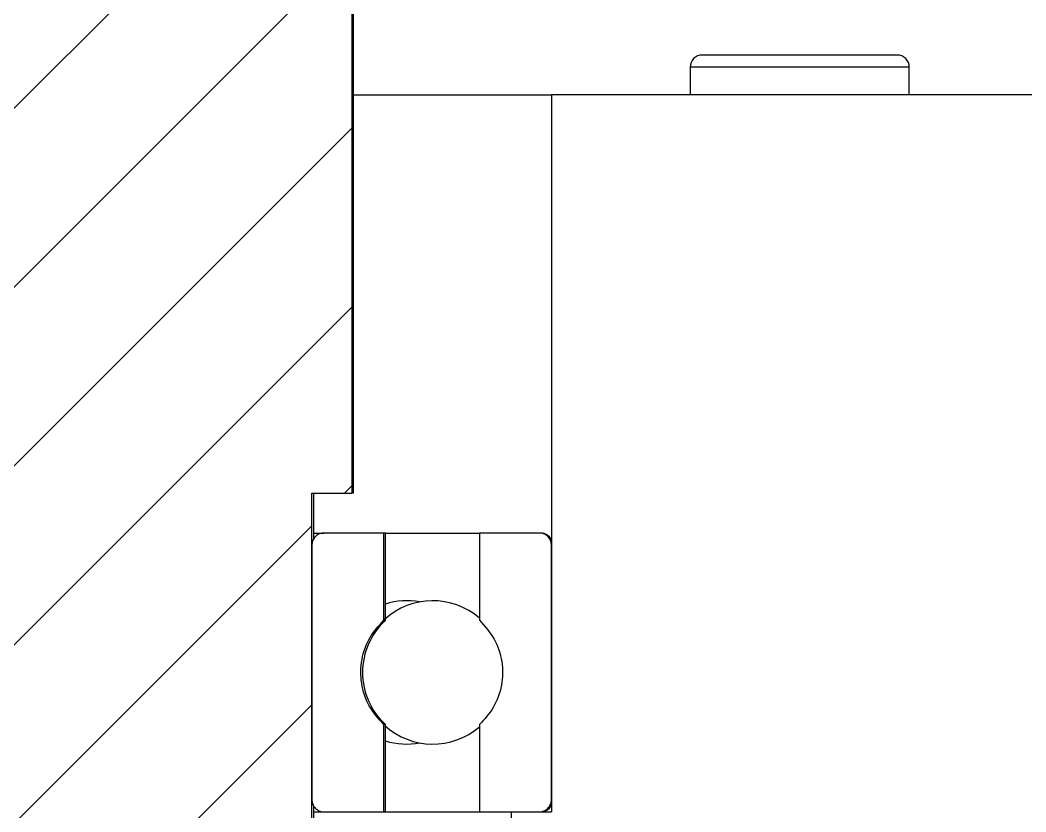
# Model space of a CAD drawing. Header units: millimetres. Extents: x 2 to 1187, y 2 to 839.
# Drawn here: x 636.49 to 649.11, y 461.44 to 471.38 of the extents above; entities that cross this region are included whole.
import ezdxf

# ---------------------------------------------------------------- set-up
doc = ezdxf.new("R2010")
doc.units = ezdxf.units.MM

msp = doc.modelspace()

# ---------------------------------------------------------------- hatches: boundary and pattern name
h = msp.add_hatch()
h.set_pattern_fill('ANSI31', color=256, scale=0.3)
h.paths.add_polyline_path([(600.3858, 723.2245), (600.3858, 724.6149), (599.1608, 724.6149, 0.4142136), (598.8858, 724.3399), (598.8858, 719.8899, 0.4142136), (599.1608, 719.6149), (600.3858, 719.6149), (600.3858, 721.0053, -0.4449663)])
h.paths.add_polyline_path([(648.8858, 724.3399, 0.4142136), (648.6108, 724.6149), (647.8858, 724.6149), (647.3858, 724.6149), (647.3858, 723.2245, -0.4449663), (647.3858, 721.0053), (647.3858, 719.6149), (648.6108, 719.6149, 0.4142136), (648.8858, 719.8899)])
h.paths.add_polyline_path([(648.8858, 681.5899, 0.4142136), (648.6108, 681.8649), (647.3858, 681.8649), (647.3858, 680.4745, -0.4449663), (647.3858, 678.2553), (647.3858, 676.8649), (648.6108, 676.8649, 0.4142136), (648.8858, 677.1399)])
h.paths.add_polyline_path([(600.3858, 678.2553, -0.4449663), (600.3858, 680.4745), (600.3858, 681.8649), (599.1608, 681.8649, 0.4142136), (598.8858, 681.5899), (598.8858, 677.1399, 0.4142136), (599.1608, 676.8649), (600.1358, 676.8649), (600.3858, 676.8649)])
h.paths.add_polyline_path([(204.0979, 197.9237, 0.4142136), (203.8229, 198.1987), (203.0979, 198.1987), (202.5979, 198.1987), (202.5979, 196.8084, -0.2124421), (203.0916, 195.6987, -0.2124421), (202.5979, 194.5891), (202.5979, 193.1987), (203.8229, 193.1987, 0.4142136), (204.0979, 193.4737)])
h.paths.add_polyline_path([(155.5979, 198.1987), (154.3729, 198.1987, 0.4142136), (154.0979, 197.9237), (154.0979, 193.4737, 0.4142136), (154.3729, 193.1987), (155.5979, 193.1987), (155.5979, 194.5891, -0.2124421), (155.1041, 195.6987, -0.2124421), (155.5979, 196.8084)])
h.paths.add_polyline_path([(155.5979, 154.0584), (155.5979, 155.4487), (154.3729, 155.4487, 0.4142136), (154.0979, 155.1737), (154.0979, 150.7237, 0.4142136), (154.3729, 150.4487), (155.3479, 150.4487), (155.5979, 150.4487), (155.5979, 151.8391, -0.4449663)])
h.paths.add_polyline_path([(204.0979, 155.1737, 0.4142136), (203.8229, 155.4487), (202.5979, 155.4487), (202.5979, 154.0584, -0.2124421), (203.0916, 152.9487, -0.2124421), (202.5979, 151.8391), (202.5979, 150.4487), (203.8229, 150.4487, 0.4142136), (204.0979, 150.7237)])
h = msp.add_hatch()
h.set_pattern_fill('ANSI31', color=256, scale=0.3, angle=90)
h.paths.add_polyline_path([(159.0979, 197.9237, 0.4142136), (158.8229, 198.1987), (157.5979, 198.1987), (157.5979, 196.8084, -0.2124421), (158.0916, 195.6987, -0.2124421), (157.5979, 194.5891), (157.5979, 193.1987), (158.8229, 193.1987, 0.4142136), (159.0979, 193.4737)])
h.paths.add_polyline_path([(200.5979, 196.8084), (200.5979, 198.1987), (199.3729, 198.1987, 0.4142136), (199.0979, 197.9237), (199.0979, 193.4737, 0.4142136), (199.3729, 193.1987), (200.3479, 193.1987), (200.5979, 193.1987), (200.5979, 194.5891, -0.4449663)])
h.paths.add_polyline_path([(157.5979, 154.0584), (157.5979, 155.4487), (158.8229, 155.4487), (159.0979, 155.4487), (159.0979, 150.4487), (158.8229, 150.4487), (157.5979, 150.4487), (157.5979, 151.8391, 0.4449663)])
h.paths.add_polyline_path([(200.5979, 154.0584), (200.5979, 155.4487), (199.3729, 155.4487, 0.4142136), (199.0979, 155.1737), (199.0979, 150.7237, 0.4142136), (199.3729, 150.4487), (200.5979, 150.4487), (200.5979, 151.8391, -0.4449663)])
h.paths.add_polyline_path([(603.8858, 724.3399, 0.4142136), (603.6108, 724.6149), (602.3858, 724.6149), (602.3858, 723.2245, -0.4449663), (602.3858, 721.0053), (602.3858, 719.6149), (603.6108, 719.6149, 0.4142136), (603.8858, 719.8899)])
h.paths.add_polyline_path([(645.3858, 724.6149), (644.1608, 724.6149, 0.4142136), (643.8858, 724.3399), (643.8858, 719.8899, 0.4142136), (644.1608, 719.6149), (645.1358, 719.6149), (645.3858, 719.6149), (645.3858, 721.0053, -0.4449663), (645.3858, 723.2245)])
h.paths.add_polyline_path([(645.3858, 680.4745), (645.3858, 681.8649), (644.1608, 681.8649, 0.4142136), (643.8858, 681.5899), (643.8858, 677.1399, 0.4142136), (644.1608, 676.8649), (645.3858, 676.8649), (645.3858, 678.2553, -0.4449663)])
h.paths.add_polyline_path([(603.8858, 681.5899, 0.4142136), (603.6108, 681.8649), (602.6358, 681.8649), (602.3858, 681.8649), (602.3858, 680.4745, -0.4449663), (602.3858, 678.2553), (602.3858, 676.8649), (603.6108, 676.8649, 0.4142136), (603.8858, 677.1399)])
h = msp.add_hatch()
h.set_pattern_fill('ANSI31', color=256, scale=0.5)
h.paths.add_polyline_path([(626.4591, 520.4434), (622.6925, 520.4434), (622.6925, 515.4434), (622.1913, 515.4434), (622.1913, 507.9434), (626.4591, 507.9434)])
h.paths.add_polyline_path([(626.4591, 507.7934), (622.1913, 507.7934), (622.1913, 473.0934), (626.4591, 473.0934)])
h.paths.add_polyline_path([(640.6495, 515.4434), (640.2987, 515.4434), (640.1483, 515.4434), (640.1483, 520.4434), (636.3817, 520.4434), (636.3817, 507.9434), (640.6495, 507.9434)])
h.paths.add_polyline_path([(640.6495, 507.7934), (636.3817, 507.7934), (636.3817, 473.0934), (640.6495, 473.0934)])
h.paths.add_polyline_path([(626.4591, 472.9434), (622.1913, 472.9434), (622.1913, 465.4434), (622.6925, 465.4434), (622.6925, 457.9434), (624.25, 457.9434), (624.25, 459.0434), (624.4, 459.1934), (625.25, 459.1934), (626.1, 459.1934), (626.25, 459.0434), (626.25, 457.9434), (626.4591, 457.9434)])
h.paths.add_polyline_path([(640.6495, 472.9434), (636.3817, 472.9434), (636.3817, 457.9434), (636.5908, 457.9434), (636.5908, 459.0434), (636.7408, 459.1934), (637.5908, 459.1934), (638.4408, 459.1934), (638.5908, 459.0434), (638.5908, 457.9434), (640.1483, 457.9434), (640.1483, 465.4434), (640.6495, 465.4434)])

# ---------------------------------------------------------------- linework, layer by layer
at = {"color": 7, "linetype": 'Continuous', "lineweight": 25}
for p, q in [((640.6495, 515.4434), (640.6495, 465.4434)), ((640.6704, 465.4434), (640.6704, 472.9434)), ((647.4947, 470.9434), (645.0446, 470.9434)), ((644.8947, 470.7934), (644.8947, 470.4434)), ((647.6446, 470.7934), (644.8947, 470.7934)), ((647.6446, 470.4434), (647.6446, 470.7934)), ((640.6704, 470.4434), (643.154, 470.4434)), ((643.154, 470.4434), (643.154, 461.4434)), ((650.1537, 470.4434), (643.154, 470.4434)), ((640.1483, 457.9434), (640.1483, 465.4434)), ((640.1483, 465.4434), (640.6495, 465.4434)), ((640.1704, 464.8697), (640.1704, 465.4434)), ((640.6704, 465.4434), (640.6495, 465.4434)), ((640.1704, 464.9434), (640.2987, 464.9434)), ((641.0504, 464.9434), (640.2987, 464.9434)), ((641.0504, 463.8474), (641.0504, 464.9434)), ((641.0704, 464.9434), (641.0504, 464.9434)), ((641.0704, 463.8474), (641.0704, 464.9434)), ((641.0704, 464.9434), (642.2526, 464.9434)), ((642.2526, 464.9434), (642.2526, 463.8474)), ((643.0038, 464.9434), (642.2526, 464.9434)), ((643.0204, 464.9434), (643.0038, 464.9434)), ((640.1483, 464.7934), (640.1483, 461.5934)), ((643.154, 461.5934), (643.154, 464.7934)), ((641.0704, 463.8474), (641.0504, 463.8474)), ((641.0704, 462.5395), (641.0504, 462.5395)), ((641.0504, 461.4434), (641.0504, 462.5395)), ((641.0704, 461.4434), (641.0704, 462.5395)), ((642.2526, 462.5395), (642.2526, 461.4434)), ((640.1704, 457.9434), (640.1704, 461.5185)), ((640.1704, 461.4434), (640.2987, 461.4434)), ((640.2987, 461.4434), (641.0504, 461.4434)), ((641.0504, 461.4434), (642.2526, 461.4434)), ((641.0704, 461.4434), (641.0504, 461.4434)), ((642.2526, 461.4434), (643.0038, 461.4434)), ((642.6532, 460.4434), (642.6532, 461.4434)), ((642.6532, 461.4434), (643.154, 461.4434))]:
    msp.add_line(p, q, dxfattribs=at)
for centre, radius, start, end in [((645.0446, 470.7934), 0.15, 89.9984, 180.00348), ((647.4947, 470.7934), 0.15, 359.9965, 90.00162), ((643.0204, 464.7934), 0.15, 27.06402, 90.00085), ((641.6657, 463.1934), 0.9, 49.30018, 132.228), ((641.34, 463.1934), 0.9, 79.57473, 107.43155), ((641.6704, 463.1934), 0.8875, 132.53579, 227.46421), ((641.6657, 463.1934), 0.9, 227.90498, 310.69996), ((641.34, 463.1934), 0.9, 252.56815, 280.42545), ((643.0204, 461.5934), 0.15, 269.99906, 332.93636)]:
    msp.add_arc(centre, radius, start, end, dxfattribs=at)
for points, knots in [([(640.2987, 464.9434), (640.2956, 464.9433), (640.2755, 464.9429), (640.2388, 464.9341), (640.1954, 464.9064), (640.1639, 464.8658), (640.1499, 464.8258), (640.1487, 464.8012), (640.1483, 464.7934)], [0, 0, 0, 0, 0.04042472, 0.25581618, 0.47119755, 0.68619603, 0.90069838, 1, 1, 1, 1]), ([(643.154, 464.7934), (643.1528, 464.8077), (643.1501, 464.8388), (643.1279, 464.8827), (643.0916, 464.9185), (643.048, 464.9399), (643.0175, 464.9423), (643.0038, 464.9434)], [0, 0, 0, 0, 0.18228257, 0.39652844, 0.610903, 0.82556343, 1, 1, 1, 1]), ([(641.0504, 462.5395), (640.9835, 462.614), (640.8496, 462.7631), (640.7567, 463.0554), (640.7609, 463.3565), (640.8593, 463.6378), (640.9885, 463.7795), (641.0504, 463.8474)], [0, 0, 0, 0, 0.2033844, 0.4068837, 0.6101099, 0.8131842, 1, 1, 1, 1]), ([(642.2526, 463.8474), (642.3195, 463.7728), (642.4534, 463.6236), (642.5462, 463.3313), (642.5419, 463.0302), (642.4436, 462.7489), (642.3144, 462.6073), (642.2526, 462.5395)], [0, 0, 0, 0, 0.2033891, 0.4068867, 0.6102019, 0.8134217, 1, 1, 1, 1]), ([(640.1483, 461.5934), (640.1495, 461.5791), (640.1522, 461.548), (640.1744, 461.5042), (640.2107, 461.4684), (640.2543, 461.447), (640.285, 461.4445), (640.2987, 461.4434)], [0, 0, 0, 0, 0.18198491, 0.39592963, 0.61007974, 0.82475426, 1, 1, 1, 1]), ([(643.0038, 461.4434), (643.007, 461.4435), (643.027, 461.4439), (643.0637, 461.4528), (643.107, 461.4805), (643.1385, 461.521), (643.1524, 461.561), (643.1536, 461.5856), (643.154, 461.5934)], [0, 0, 0, 0, 0.0409552, 0.2560537, 0.4711387, 0.6859875, 0.9005311, 1, 1, 1, 1])]:
    msp.add_open_spline(points, degree=3, knots=knots, dxfattribs=at)

doc.saveas('drawing.dxf')
